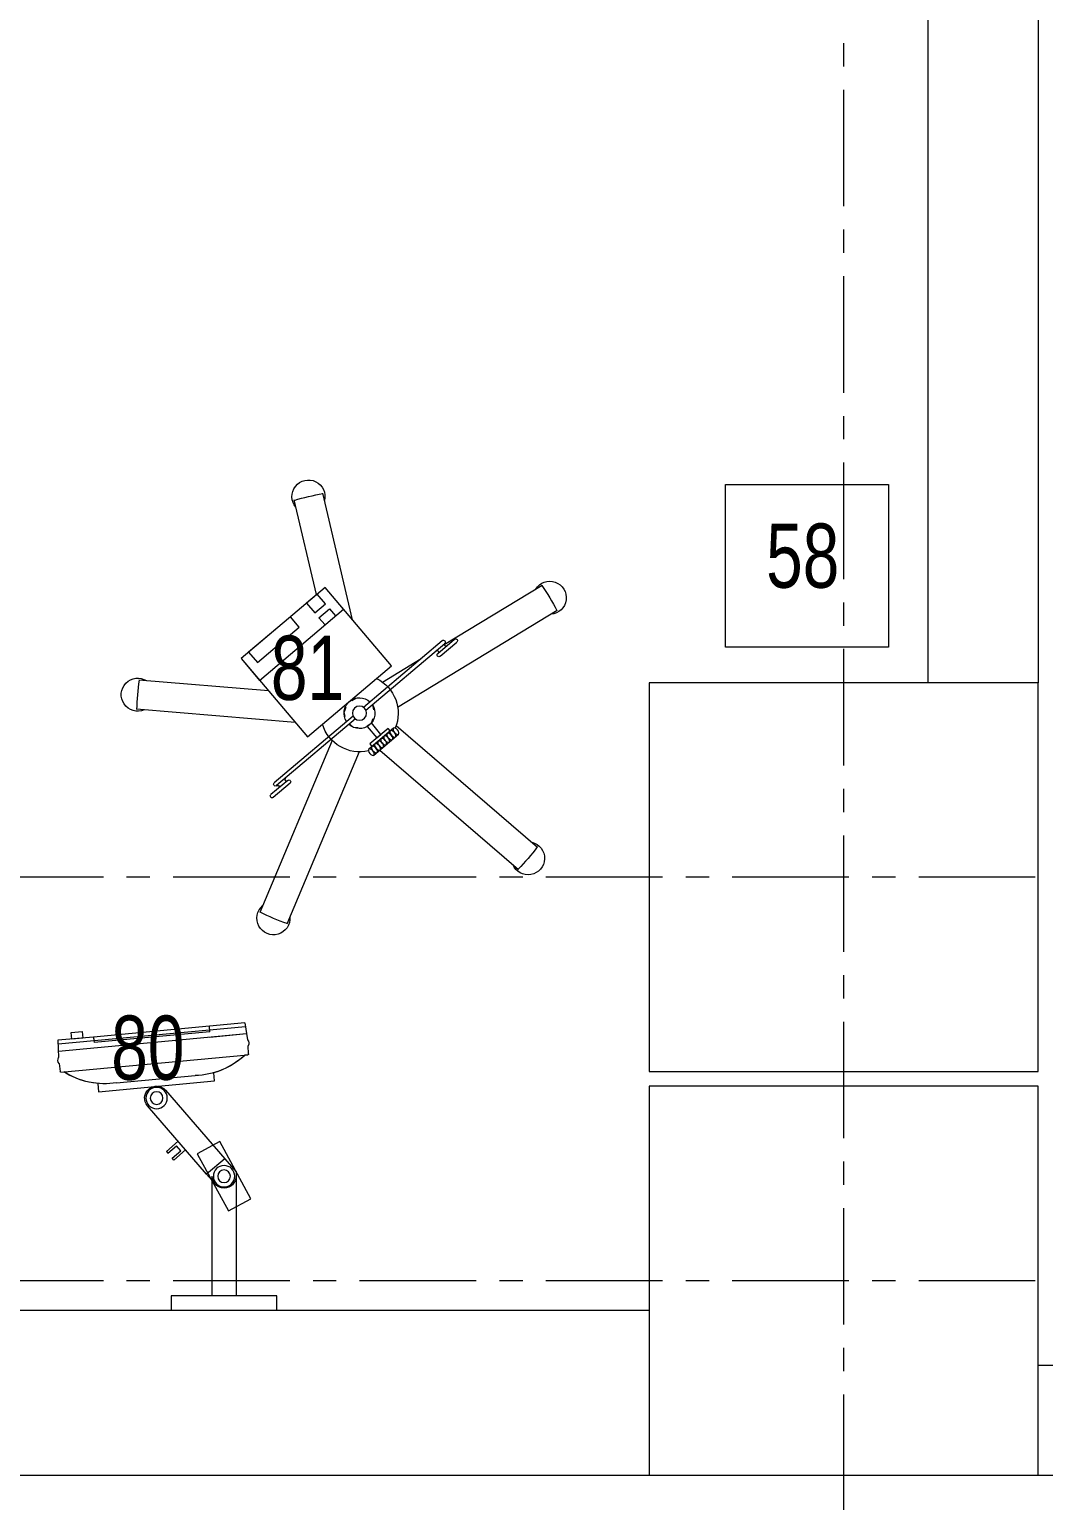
# Model space of a CAD drawing. Header units: millimetres. Extents: x 26027 to 581921, y 7230 to 233891.
# Drawn here: x 471939 to 473321, y 170846 to 172851 of the extents above; entities that cross this region are included whole.
import ezdxf

# ---------------------------------------------------------------- set-up
doc = ezdxf.new("R2010")
doc.units = ezdxf.units.MM
doc.header["$LTSCALE"] = 5
doc.linetypes.add('CENTER', pattern=[50.8, 31.75, -6.35, 6.35, -6.35])
doc.layers.add('axes', color=9, linetype='Continuous')
doc.layers.add('EXF', color=7, linetype='Continuous', lineweight=0, true_color=0x4e7e3e)
for name, color, linetype, lineweight in [('Medical Equipment and Furniture', 163, 'Continuous', 0), ('Medical Equipment and Furniture1', 163, 'Continuous', 5), ('Medical Equipment and Furniture2', 42, 'Continuous', 13), ('Structure', 20, 'Continuous', 5), ('Walls', 32, 'Continuous', 5)]:
    doc.layers.add(name, color=color, linetype=linetype, lineweight=lineweight)
doc.styles.add('X3G_ENTITY_257CFD', font='swisscl.ttf', dxfattribs={"height": 200})

# ---------------------------------------------------------------- blocks, each defined once
blk = doc.blocks.new('IC.4')
at = {"layer": 'Medical Equipment and Furniture1'}
for p, q in [((31.2175, -28.0475), (31.214, -28.0706)), ((31.2175, -28.0475), (31.266, -28.052)), ((31.2152, -28.0625), (31.4716, -28.0865)), ((31.2152, -28.0625), (31.2652, -28.0672)), ((31.2167, -28.0528), (31.4722, -28.0766)), ((31.2653, -28.0595), (31.266, -28.0521)), ((31.2653, -28.0595), (31.266, -28.0521)), ((31.2653, -28.0595), (31.4231, -28.0741)), ((31.266, -28.0521), (31.4238, -28.0667)), ((31.4238, -28.0667), (31.4231, -28.0741)), ((31.4238, -28.0667), (31.4233, -28.0721)), ((31.4238, -28.0667), (31.4724, -28.0712)), ((31.2125, -28.0897), (31.2131, -28.0787)), ((31.2125, -28.0897), (31.2131, -28.0787)), ((31.4724, -28.0712), (31.4715, -28.0946)), ((31.4683, -28.1146), (31.2135, -28.0909)), ((31.2174, -28.0912), (31.2135, -28.0909)), ((31.4709, -28.1027), (31.4695, -28.1137)), ((31.4709, -28.1027), (31.4695, -28.1137)), ((31.2591, -28.1266), (31.2601, -28.1153)), ((31.2591, -28.1266), (31.2601, -28.1154)), ((31.4169, -28.1412), (31.2591, -28.1266)), ((31.4169, -28.1412), (31.2591, -28.1266)), ((31.3924, -28.1291), (31.2853, -28.1192)), ((31.4683, -28.1146), (31.4643, -28.1143)), ((31.3256, -28.1392), (31.2451, -28.2325)), ((31.4179, -28.13), (31.4169, -28.1412)), ((31.4179, -28.13), (31.4169, -28.1412)), ((31.2698, -28.2538), (31.3503, -28.1605)), ((31.2095, -28.2871), (31.2519, -28.209)), ((31.2519, -28.209), (31.2826, -28.2257)), ((31.3087, -28.2087), (31.3246, -28.2225)), ((31.2826, -28.2257), (31.2401, -28.3037)), ((31.2985, -28.2206), (31.3144, -28.2343)), ((31.3049, -28.2217), (31.3107, -28.2149)), ((31.3166, -28.2318), (31.3049, -28.2217)), ((31.3224, -28.225), (31.3107, -28.2149)), ((31.3246, -28.2225), (31.3224, -28.225)), ((31.2451, -28.2325), (31.2297, -28.2503)), ((31.2451, -28.2325), (31.2698, -28.2538)), ((31.3144, -28.2343), (31.3166, -28.2318)), ((31.2297, -28.2503), (31.2297, -28.4193)), ((31.2623, -28.2624), (31.2698, -28.2538)), ((31.2623, -28.4193), (31.2623, -28.2564)), ((31.2401, -28.3037), (31.2095, -28.2871)), ((31.2623, -28.3628), (31.2623, -28.3284)), ((31.2297, -28.4193), (31.2623, -28.4193))]:
    blk.add_line(p, q, dxfattribs=at)
for points in [[(31.4384, -28.0681), (31.4536, -28.0695), (31.4545, -28.0605), (31.4392, -28.0591)], [(31.3181, -28.4193), (31.3181, -28.4389), (31.174, -28.4389), (31.174, -28.4193)]]:
    blk.add_lwpolyline(points, close=True, dxfattribs=at)
for centre, radius in [((31.338, -28.1499), 0.0146), ((31.338, -28.1499), 0.00861), ((31.246, -28.2564), 0.0146), ((31.246, -28.2564), 0.00861)]:
    blk.add_circle(centre, radius, dxfattribs=at)
for centre, radius, start, end in [((31.2197, -28.0753), 0.00743, 140.4817, 206.7323), ((31.2197, -28.0753), 0.00743, 140.4817, 206.7323), ((31.2136, -28.0897), 0.00112, 176.6688, 264.6688), ((31.2136, -28.0897), 0.00112, 176.6688, 264.6688), ((31.2885, -28.0151), 0.1042, 226.9662, 268.2917), ((31.2885, -28.0151), 0.1042, 226.9661, 254.2129), ((31.4648, -28.0982), 0.00761, 323.4774, 27.9842), ((31.4648, -28.0982), 0.00761, 323.4774, 27.9842), ((31.4085, -28.0262), 0.1042, 261.0939, 302.3365), ((31.4085, -28.0262), 0.1042, 275.1713, 302.3365), ((31.4684, -28.1135), 0.00113, 264.6459, 352.3503), ((31.4684, -28.1135), 0.00113, 264.6459, 352.3503), ((31.338, -28.1499), 0.0163, 319.187, 139.187), ((31.246, -28.2564), 0.0163, 180, 0)]:
    blk.add_arc(centre, radius, start, end, dxfattribs=at)
blk = doc.blocks.new('IC.5')
at = {"layer": 'Medical Equipment and Furniture2', "color": 254}
for points in [[(31.601, -27.8325), (31.5106, -27.9394), (31.3961, -27.8425), (31.4865, -27.7356), (31.601, -27.8325)], [(31.4866, -27.7868), (31.4949, -27.777), (31.4805, -27.7649), (31.4723, -27.7746)]]:
    blk.add_lwpolyline(points, dxfattribs=at)
for points in [[(31.601, -27.8325), (31.5758, -27.8623), (31.4613, -27.7654), (31.4865, -27.7356)], [(31.5118, -27.757), (31.5005, -27.7703), (31.4862, -27.7582), (31.4974, -27.7449)], [(31.5908, -27.8238), (31.5786, -27.8382), (31.5217, -27.79), (31.5338, -27.7757)]]:
    blk.add_lwpolyline(points, close=True, dxfattribs=at)
blk = doc.blocks.new('IC.5 on Trolley')
at = {"layer": 'Medical Equipment and Furniture1'}
for p, q in [((31.4491, -27.7798), (31.4897, -27.6072)), ((31.4983, -27.7455), (31.5287, -27.6163)), ((31.3241, -27.8134), (31.1908, -27.7326)), ((31.3877, -27.8988), (31.1701, -27.7668)), ((31.3331, -27.8257), (31.3102, -27.8063)), ((31.4342, -27.899), (31.3268, -27.8081)), ((31.3299, -27.8295), (31.307, -27.8101)), ((31.4309, -27.9028), (31.3236, -27.812)), ((31.4084, -27.8646), (31.3558, -27.8327)), ((31.5637, -27.8766), (31.7403, -27.8619)), ((31.4381, -27.887), (31.4445, -27.8865)), ((31.4501, -27.8899), (31.4445, -27.8865)), ((31.4203, -27.9024), (31.4217, -27.8961)), ((31.4224, -27.8955), (31.4217, -27.8961)), ((31.4267, -27.8918), (31.4262, -27.8922)), ((31.4582, -27.8992), (31.4607, -27.9052)), ((31.4592, -27.9115), (31.4607, -27.9052)), ((31.5272, -27.9198), (31.7436, -27.9018)), ((31.3897, -27.9237), (31.1969, -28.0898)), ((31.4213, -27.9147), (31.4238, -27.9207)), ((31.4293, -27.9241), (31.4238, -27.9207)), ((31.4414, -27.9269), (31.4479, -27.9264)), ((31.4453, -27.9149), (31.5526, -28.0058)), ((31.4528, -27.9221), (31.4479, -27.9264)), ((31.4485, -27.9111), (31.5558, -28.002)), ((31.49, -27.9229), (31.491, -27.9228)), ((31.477, -27.9442), (31.5755, -28.1789)), ((31.4119, -27.9573), (31.223, -28.1201)), ((31.4401, -27.9597), (31.5386, -28.1944)), ((31.5343, -28.0025), (31.5572, -28.0219)), ((31.5375, -27.9987), (31.5604, -28.0181))]:
    blk.add_line(p, q, dxfattribs=at)
for points in [[(31.3935, -27.9276), (31.427, -27.956)], [(31.4291, -27.9251), (31.416, -27.9407), (31.4104, -27.936), (31.4235, -27.9204)], [(31.42, -27.9642), (31.3865, -27.9358)]]:
    blk.add_lwpolyline(points, dxfattribs=at)
blk.add_lwpolyline([(31.4257, -27.949), (31.4227, -27.9524), (31.3977, -27.9312), (31.4006, -27.9278)], close=True, dxfattribs=at)
blk.add_circle((31.4397, -27.907), 0.00972, dxfattribs=at)
for centre, radius, start, end in [((31.5092, -27.6118), 0.0225, 319.4884, 194.0205), ((31.4397, -27.907), 0.3033, 72.9732, 80.5358), ((31.1804, -27.7497), 0.0225, 31.4884, 266.0205), ((31.4397, -27.907), 0.3033, 144.9732, 152.5358), ((31.3086, -27.8082), 0.0025, 49.7545, 229.7545), ((31.3252, -27.8101), 0.0025, 49.7545, 229.7545), ((31.3216, -27.8134), 0.0025, 269.5762, 49.7545), ((31.3315, -27.8276), 0.0025, 229.7545, 49.7545), ((31.3343, -27.8243), 0.0025, 49.7545, 187.0501), ((31.4397, -27.907), 0.0527, 116.2434, 202.9382), ((31.7419, -27.8818), 0.0225, 247.4884, 122.0205), ((31.4397, -27.907), 0.3033, 0.9732, 8.5358), ((31.4397, -27.907), 0.021, 326.5821, 132.9269), ((31.4397, -27.907), 0.021, 146.5821, 312.9269), ((31.4397, -27.907), 0.0527, 256.5708, 343.2656), ((31.5359, -28.0006), 0.0025, 49.7545, 229.7545), ((31.5387, -27.9973), 0.0025, 272.4588, 49.7545), ((31.5515, -28.008), 0.0025, 49.7545, 189.9328), ((31.5542, -28.0039), 0.0025, 229.7545, 49.7545), ((31.5588, -28.02), 0.0025, 229.7545, 49.7545), ((31.21, -28.1049), 0.0225, 103.4884, 338.0205), ((31.4397, -27.907), 0.3033, 216.9732, 224.5358), ((31.557, -28.1866), 0.0225, 175.4884, 50.0205), ((31.4397, -27.907), 0.3033, 288.9732, 296.5358)]:
    blk.add_arc(centre, radius, start, end, dxfattribs=at)
for centre in [(31.39, -27.9317), (31.3942, -27.9353), (31.3984, -27.9388), (31.4026, -27.9424), (31.4067, -27.9459), (31.4109, -27.9495), (31.4151, -27.953), (31.4193, -27.9566), (31.4235, -27.9601)]:
    blk.add_ellipse(centre, major_axis=(0.00347, 0.0041), ratio=0.510594, dxfattribs=at)
blk.add_blockref('IC.5', (0, 0), dxfattribs=at)

msp = doc.modelspace()

# ---------------------------------------------------------------- hatches: boundary and pattern name
h = msp.add_hatch()
h.set_pattern_fill('CROSS', color=85, scale=10)
h.set_pattern_definition([(0, (368880, 104830), (63.5, 63.5), [31.75, -95.25]), (90, (368895.875, 104814.125), (-63.5, 63.5), [31.75, -95.25])])
edge = h.paths.add_edge_path()
edge.add_line((457685.6, 145694.3), (457685.6, 152806.1))
edge.add_line((457685.6, 152806.1), (462487.4, 152806.1))
edge.add_line((462487.4, 152806.1), (462487.4, 145900.9))
edge.add_line((462487.4, 145900.9), (462587.4, 145901.1))
edge.add_line((462587.4, 145901.1), (462587.4, 152806.1))
edge.add_line((462587.4, 152806.1), (464555.9, 152806.1))
edge.add_line((464555.9, 152806.1), (469284.4, 152806.1))
edge.add_line((469284.4, 152806.1), (471903.7, 152806.1))
edge.add_line((471903.7, 152806.1), (471903.7, 142653.2))
edge.add_line((471903.7, 142653.2), (478231.4, 142645.9))
edge.add_line((478231.4, 142645.9), (478231.4, 142845.2))
edge.add_line((478231.4, 142845.2), (472503.7, 142845.2))
edge.add_line((472503.7, 142845.2), (472503.7, 157840))
edge.add_line((472503.7, 157840), (472504, 159009.2))
edge.add_line((472504, 159009.2), (479768.6, 159009.2))
edge.add_line((479768.6, 159009.2), (479768.6, 159109.2))
edge.add_line((479768.6, 159109.2), (472503.7, 159109.2))
edge.add_line((472503.7, 159109.2), (472503.7, 169315.6))
edge.add_line((472503.7, 169315.6), (478921.1, 169315.6))
edge.add_line((478921.1, 169315.6), (484286.4, 169315.6))
edge.add_line((484286.4, 169315.6), (484286.4, 166351.2))
edge.add_line((484286.4, 166351.2), (484486.4, 166351.2))
edge.add_line((484486.4, 166351.2), (484486.4, 169515.6))
edge.add_line((484486.4, 169515.6), (479083.8, 169515.6))
edge.add_line((479083.8, 169515.6), (479083.8, 190946.9))
edge.add_line((479083.8, 190946.9), (479083.8, 191341.6))
edge.add_line((479083.8, 191341.6), (478883.8, 191341.6))
edge.add_line((478883.8, 191341.6), (478883.8, 195124.3))
edge.add_line((478883.8, 195124.3), (477262.4, 195124.3))
edge.add_line((477262.4, 195124.3), (477262.4, 205421.2))
edge.add_line((477262.4, 205421.2), (474368, 205421.2))
edge.add_line((474368, 205421.2), (469356.9, 205421.2))
edge.add_line((469356.9, 205421.2), (469256.9, 205421.2))
edge.add_line((469256.9, 205421.2), (469256.9, 204391.3))
edge.add_line((469256.9, 204391.3), (469856.9, 204391.3))
edge.add_line((469856.9, 204391.3), (469856.9, 204821.2))
edge.add_line((469856.9, 204821.2), (471179.3, 204821.2))
edge.add_line((471179.3, 204821.2), (471179.3, 204391.3))
edge.add_line((471179.3, 204391.3), (471779.3, 204391.3))
edge.add_line((471779.3, 204391.3), (471779.3, 204821.2))
edge.add_line((471779.3, 204821.2), (476662.4, 204821.2))
edge.add_line((476662.4, 204821.2), (476662.4, 194457.6))
edge.add_line((476662.4, 194457.6), (478283.8, 194457.6))
edge.add_line((478283.8, 194457.6), (478283.8, 169915.6))
edge.add_line((478283.8, 169915.6), (471903.7, 169915.6))
edge.add_line((471903.7, 169915.6), (471903.7, 159212))
edge.add_line((471903.7, 159212), (470513.7, 159212))
edge.add_line((470513.7, 159212), (470513.7, 159112))
edge.add_line((470513.7, 159112), (471903.7, 159112))
edge.add_line((471903.7, 159112), (471903.7, 153006.1))
edge.add_line((471903.7, 153006.1), (462587.4, 153006.1))
edge.add_line((462587.4, 153006.1), (462487.4, 152906.1))
edge.add_line((462487.4, 152906.1), (457585.6, 152906.1))
edge.add_line((457585.6, 152906.1), (457585.6, 145694.3))
at = {"layer": 'EXF'}
h = msp.add_hatch(dxfattribs=at)
h.set_pattern_fill('CROSS', color=256, scale=10)
edge = h.paths.add_edge_path()
edge.add_line((464555.9, 152806.1), (469284.4, 152806.1))
edge.add_line((469284.4, 152806.1), (471903.7, 152806.1))
edge.add_line((471903.7, 152806.1), (471903.7, 142653.2))
edge.add_line((471903.7, 142653.2), (478231.4, 142645.9))
edge.add_line((478231.4, 142645.9), (478231.4, 142845.2))
edge.add_line((478231.4, 142845.2), (472503.7, 142845.2))
edge.add_line((472503.7, 142845.2), (472503.7, 157840))
edge.add_line((472503.7, 157840), (472504, 159009.2))
edge.add_line((472504, 159009.2), (479768.6, 159009.2))
edge.add_line((479768.6, 159009.2), (479768.6, 159109.2))
edge.add_line((479768.6, 159109.2), (472503.7, 159109.2))
edge.add_line((472503.7, 159109.2), (472503.7, 169315.6))
edge.add_line((472503.7, 169315.6), (478921.1, 169315.6))
edge.add_line((478921.1, 169315.6), (484286.4, 169315.6))
edge.add_line((484286.4, 169315.6), (484286.4, 166351.2))
edge.add_line((484286.4, 166351.2), (484486.4, 166351.2))
edge.add_line((484486.4, 166351.2), (484486.4, 169515.6))
edge.add_line((484486.4, 169515.6), (479083.8, 169515.6))
edge.add_line((479083.8, 169515.6), (479083.8, 190946.9))
edge.add_line((479083.8, 190946.9), (479083.8, 191341.6))
edge.add_line((479083.8, 191341.6), (478883.8, 191341.6))
edge.add_line((478883.8, 191341.6), (478883.8, 195124.3))
edge.add_line((478883.8, 195124.3), (477262.4, 195124.3))
edge.add_line((477262.4, 195124.3), (477262.4, 205421.2))
edge.add_line((477262.4, 205421.2), (474368, 205421.2))
edge.add_line((474368, 205421.2), (469356.9, 205421.2))
edge.add_line((469356.9, 205421.2), (469256.9, 205421.2))
edge.add_line((469256.9, 205421.2), (469256.9, 204391.3))
edge.add_line((469256.9, 204391.3), (469856.9, 204391.3))
edge.add_line((469856.9, 204391.3), (469856.9, 204821.2))
edge.add_line((469856.9, 204821.2), (471179.3, 204821.2))
edge.add_line((471179.3, 204821.2), (471179.3, 204391.3))
edge.add_line((471179.3, 204391.3), (471779.3, 204391.3))
edge.add_line((471779.3, 204391.3), (471779.3, 204821.2))
edge.add_line((471779.3, 204821.2), (476662.4, 204821.2))
edge.add_line((476662.4, 204821.2), (476662.4, 194457.6))
edge.add_line((476662.4, 194457.6), (478283.8, 194457.6))
edge.add_line((478283.8, 194457.6), (478283.8, 169915.6))
edge.add_line((478283.8, 169915.6), (471903.7, 169915.6))
edge.add_line((471903.7, 169915.6), (471903.7, 159212))
edge.add_line((471903.7, 159212), (470513.7, 159212))
edge.add_line((470513.7, 159212), (470513.7, 159112))
edge.add_line((470513.7, 159112), (471903.7, 159112))
edge.add_line((471903.7, 159112), (471903.7, 153006.1))
edge.add_line((471903.7, 153006.1), (462587.4, 153006.1))

# ---------------------------------------------------------------- linework, layer by layer
at = {"layer": 'axes', "linetype": 'CENTER', "lineweight": 0}
for p, q in [((473048.8, 120285.6, 0), (473048.8, 230891.1, 0)), ((544175.8, 171695.3, 2.4), (461277.7, 171695.3, 2.4)), ((544175.8, 171145.3, 2.4), (461285.2, 171145.3, 2.4))]:
    msp.add_line(p, q, dxfattribs=at)
at = {"layer": 'Medical Equipment and Furniture', "elevation": 0}
msp.add_lwpolyline([(472887.8, 172230.6), (473109.8, 172230.6), (473109.8, 172008.6), (472887.8, 172008.6), (472887.8, 172230.6)], dxfattribs=at)
at = {"layer": 'Structure', "elevation": 0}
for points in [[(472783.8, 171430.3), (473313.8, 171430.3), (473313.8, 171960.3), (472783.8, 171960.3)], [(472783.8, 170880.3), (473313.8, 170880.3), (473313.8, 171410.3), (472783.8, 171410.3)]]:
    msp.add_lwpolyline(points, close=True, dxfattribs=at)
at = {"layer": 'Walls'}
for p, q in [((471585.8, 171105.3, 2.4), (472783.8, 171105.3, 2.4)), ((473313.8, 171030.3, 2.4), (477852.4, 171030.3, 2.4)), ((471585.8, 170880.3, 2.4), (472798.8, 170880.3, 2.4)), ((473303.8, 170880.3, 2.4), (478102.4, 170879.4, 2.4))]:
    msp.add_line(p, q, dxfattribs=at)
at = {"layer": 'Walls', "elevation": 0}
for points in [[(473163.8, 171960.3), (473163.8, 174891.5)], [(473313.8, 174891.5), (473313.8, 171960.3)]]:
    msp.add_lwpolyline(points, dxfattribs=at)

# ---------------------------------------------------------------- block references
at = {"layer": 'Medical Equipment and Furniture', "xscale": -1000, "yscale": 1000, "zscale": 1000}
for name, p in [('IC.5 on Trolley', (503828.6, 199825.9, 2.4)), ('IC.4', (503450.3, 199544.2, 2.4))]:
    msp.add_blockref(name, p, dxfattribs=at)

# ---------------------------------------------------------------- texts
at = {"layer": 'Medical Equipment and Furniture', "char_height": 87.47, "attachment_point": 2, "style": 'X3G_ENTITY_257CFD'}
for s, insert in [('58', (472993, 172177.3, 0)), ('81', (472318, 172024.4, 4.7)), ('80', (472100.4, 171506.7, 4.7))]:
    msp.add_mtext(s, dxfattribs=dict(at, insert=insert))

doc.saveas('drawing.dxf')
